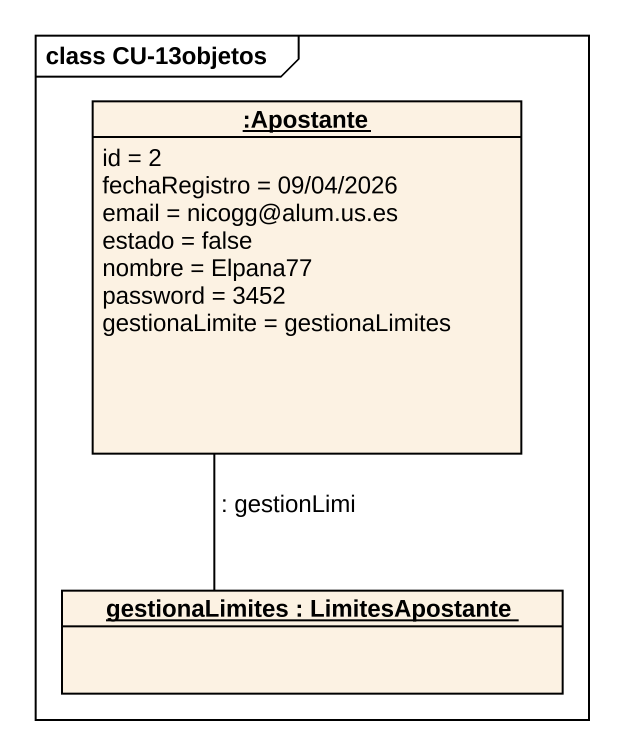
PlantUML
@startuml
mainframe class CU-13objetos
hide circle
hide empty members
object ":Apostante" as Apostante {
  id = 2
  fechaRegistro = 09/04/2026
  email = nicogg@alum.us.es
  estado = false
  nombre = Elpana77
  password = 3452
  gestionaLimite = gestionaLimites
}
object "gestionaLimites : LimitesApostante" as gestionaLimites
Apostante -- gestionaLimites : : gestionLimi
@enduml
